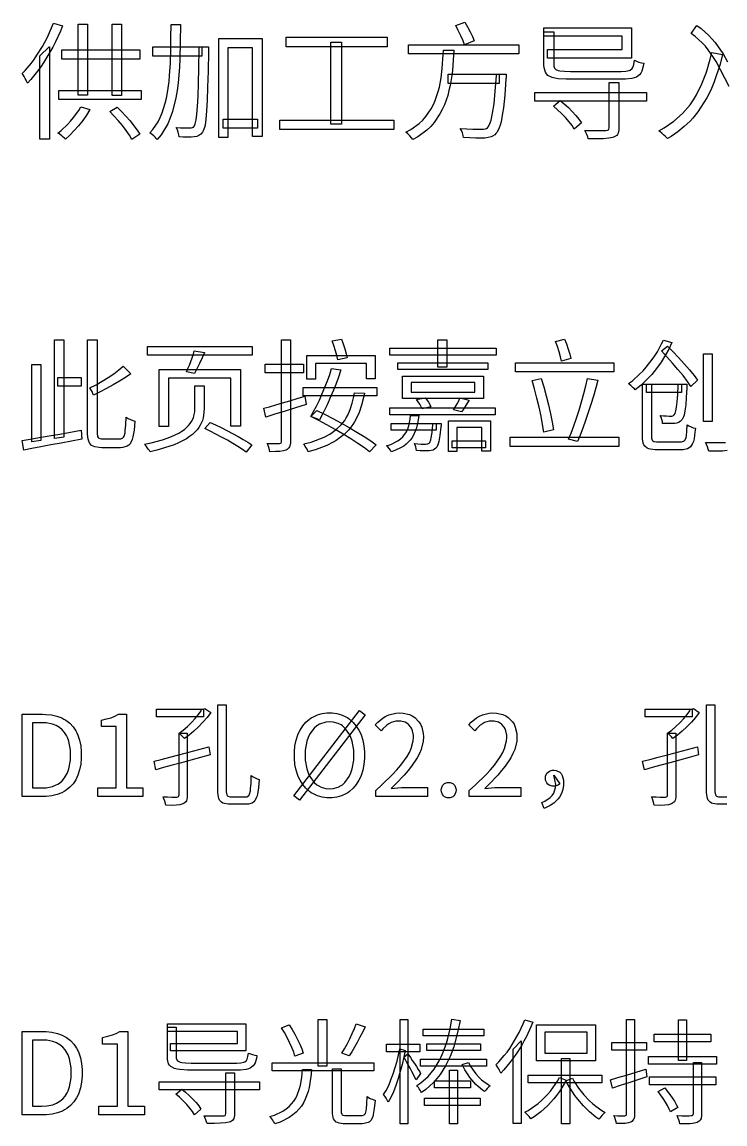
# Model space of a CAD drawing. Header units: millimetres. Extents: x 5 to 292, y 5 to 205.
# Drawn here: x 158 to 173.51, y 29.67 to 54 of the extents above; entities that cross this region are included whole.
import ezdxf

# ---------------------------------------------------------------- set-up
doc = ezdxf.new("R2010")
doc.units = ezdxf.units.MM
doc.layers.add('ANNOTATION', color=7, linetype='Continuous')

msp = doc.modelspace()

# ---------------------------------------------------------------- linework, layer by layer
at = {"layer": 'ANNOTATION'}
for points in [[(158.694, 53.975), (158.893, 53.913), (158.845, 53.794), (158.737, 53.56), (158.677, 53.444), (158.615, 53.33), (158.482, 53.113), (158.413, 53.009), (158.341, 52.91), (158.194, 52.73), (158.118, 52.648), (158.106, 52.677), (158.088, 52.712), (158.067, 52.752), (158.043, 52.792), (158.021, 52.829), (158, 52.858), (158.068, 52.928), (158.201, 53.085), (158.266, 53.171), (158.329, 53.263), (158.449, 53.455), (158.505, 53.556), (158.558, 53.66), (158.653, 53.869), (158.694, 53.975)], [(159.24, 53.95), (159.444, 53.95), (159.444, 52.379), (159.24, 52.379), (159.24, 53.95)], [(159.99, 53.952), (160.197, 53.952), (160.197, 52.377), (159.99, 52.377), (159.99, 53.952)], [(161.286, 53.944), (161.493, 53.944), (161.488, 53.56), (161.478, 53.185), (161.471, 53.003), (161.442, 52.653), (161.421, 52.486), (161.395, 52.324), (161.319, 52.021), (161.27, 51.88), (161.213, 51.747), (161.068, 51.508), (160.98, 51.403), (160.961, 51.428), (160.936, 51.455), (160.907, 51.481), (160.877, 51.507), (160.847, 51.53), (160.818, 51.548), (160.885, 51.624), (160.999, 51.795), (161.046, 51.89), (161.088, 51.99), (161.157, 52.205), (161.185, 52.319), (161.208, 52.438), (161.244, 52.687), (161.256, 52.818), (161.273, 53.087), (161.281, 53.366), (161.285, 53.653), (161.286, 53.944)], [(167.568, 53.919), (167.77, 53.997), (167.828, 53.894), (167.887, 53.783), (167.938, 53.675), (167.974, 53.583), (167.762, 53.491), (167.729, 53.584), (167.68, 53.696), (167.624, 53.813), (167.568, 53.919)], [(169.589, 53.39), (171.24, 53.39), (171.24, 53.684), (169.513, 53.684), (169.513, 53.868), (171.447, 53.868), (171.447, 53.202), (169.589, 53.202), (169.589, 53.39)], [(169.513, 53.784), (169.731, 53.784), (169.731, 53.054), (169.733, 53.026), (169.747, 52.981), (169.759, 52.963), (169.777, 52.948), (169.83, 52.926), (169.866, 52.918), (169.963, 52.909), (170.098, 52.906), (170.219, 52.906), (170.411, 52.906), (170.64, 52.906), (170.873, 52.906), (171.077, 52.906), (171.218, 52.906), (171.318, 52.91), (171.391, 52.924), (171.418, 52.935), (171.46, 52.972), (171.474, 52.996), (171.494, 53.063), (171.509, 53.152), (171.554, 53.131), (171.608, 53.113), (171.663, 53.098), (171.713, 53.087), (171.703, 53.02), (171.671, 52.91), (171.65, 52.868), (171.624, 52.832), (171.552, 52.779), (171.506, 52.762), (171.452, 52.749), (171.315, 52.734), (171.232, 52.732), (171.118, 52.732), (170.915, 52.732), (170.669, 52.732), (170.424, 52.732), (170.224, 52.732), (170.115, 52.732), (170.005, 52.734), (169.824, 52.746), (169.752, 52.757), (169.692, 52.773), (169.6, 52.819), (169.568, 52.851), (169.544, 52.889), (169.517, 52.989), (169.513, 53.051), (169.513, 53.784)], [(162.341, 53.633), (163.295, 53.633), (163.295, 51.47), (163.085, 51.47), (163.085, 53.429), (162.542, 53.429), (162.542, 51.448), (162.341, 51.448), (162.341, 53.633)], [(163.83, 53.664), (166.057, 53.664), (166.057, 53.449), (163.83, 53.449), (163.83, 53.664)], [(164.814, 53.555), (165.047, 53.555), (165.047, 51.744), (164.814, 51.744), (164.814, 53.555)], [(158.395, 53.25), (158.599, 53.451), (158.602, 53.449), (158.602, 51.411), (158.395, 51.411), (158.395, 53.25)], [(158.879, 53.381), (160.597, 53.381), (160.597, 53.18), (158.879, 53.18), (158.879, 53.381)], [(160.888, 53.451), (161.966, 53.451), (161.966, 53.244), (160.888, 53.244), (160.888, 53.451)], [(161.91, 53.451), (162.111, 53.451), (162.111, 53.451), (162.111, 53.43), (162.111, 53.383), (162.111, 53.342), (162.103, 52.912), (162.094, 52.556), (162.084, 52.266), (162.072, 52.034), (162.056, 51.855), (162.037, 51.722), (162.026, 51.671), (161.998, 51.594), (161.983, 51.568), (161.943, 51.522), (161.901, 51.491), (161.854, 51.471), (161.798, 51.459), (161.731, 51.453), (161.648, 51.452), (161.557, 51.454), (161.465, 51.459), (161.459, 51.509), (161.447, 51.565), (161.428, 51.62), (161.403, 51.669), (161.498, 51.662), (161.585, 51.659), (161.657, 51.658), (161.705, 51.658), (161.734, 51.658), (161.758, 51.665), (161.78, 51.679), (161.801, 51.702), (161.822, 51.751), (161.84, 51.835), (161.856, 51.961), (161.871, 52.133), (161.883, 52.358), (161.893, 52.641), (161.901, 52.987), (161.91, 53.401), (161.91, 53.451)], [(167.294, 53.376), (167.526, 53.376), (167.512, 53.153), (167.493, 52.928), (167.48, 52.815), (167.442, 52.593), (167.418, 52.483), (167.39, 52.375), (167.316, 52.166), (167.27, 52.065), (167.218, 51.967), (167.091, 51.781), (167.016, 51.694), (166.931, 51.612), (166.733, 51.465), (166.619, 51.4), (166.591, 51.441), (166.552, 51.487), (166.508, 51.53), (166.466, 51.565), (166.574, 51.624), (166.761, 51.758), (166.839, 51.834), (166.909, 51.914), (167.027, 52.084), (167.074, 52.174), (167.116, 52.267), (167.181, 52.46), (167.206, 52.56), (167.243, 52.764), (167.267, 52.97), (167.283, 53.175), (167.294, 53.376)], [(166.527, 53.496), (168.956, 53.496), (168.956, 53.292), (166.527, 53.292), (166.527, 53.496)], [(173.219, 53.328), (173.454, 53.283), (173.399, 53.069), (173.269, 52.674), (173.192, 52.493), (173.107, 52.323), (172.909, 52.014), (172.796, 51.876), (172.736, 51.811), (172.608, 51.688), (172.469, 51.575), (172.32, 51.473), (172.242, 51.425), (172.218, 51.45), (172.187, 51.479), (172.151, 51.51), (172.114, 51.542), (172.079, 51.571), (172.049, 51.593), (172.166, 51.658), (172.381, 51.806), (172.571, 51.977), (172.736, 52.171), (172.809, 52.277), (172.876, 52.389), (172.997, 52.629), (173.099, 52.892), (173.183, 53.177), (173.219, 53.328)], [(167.403, 52.844), (168.522, 52.844), (168.522, 52.64), (167.403, 52.64), (167.403, 52.844)], [(168.464, 52.844), (168.682, 52.844), (168.682, 52.844), (168.681, 52.825), (168.68, 52.804), (168.679, 52.783), (168.678, 52.762), (168.674, 52.743), (168.647, 52.384), (168.618, 52.1), (168.602, 51.984), (168.567, 51.795), (168.548, 51.722), (168.527, 51.661), (168.479, 51.567), (168.452, 51.534), (168.428, 51.51), (168.376, 51.474), (168.348, 51.462), (168.284, 51.445), (168.209, 51.436), (168.122, 51.433), (168.007, 51.434), (167.876, 51.438), (167.739, 51.445), (167.732, 51.495), (167.715, 51.55), (167.692, 51.603), (167.664, 51.649), (167.81, 51.64), (167.947, 51.634), (168.061, 51.631), (168.136, 51.63), (168.18, 51.631), (168.215, 51.637), (168.244, 51.647), (168.271, 51.663), (168.291, 51.688), (168.33, 51.771), (168.348, 51.828), (168.381, 51.982), (168.412, 52.193), (168.44, 52.467), (168.464, 52.808), (168.464, 52.844)], [(170.949, 52.662), (171.164, 52.662), (171.164, 51.655), (171.163, 51.613), (171.148, 51.543), (171.135, 51.516), (171.118, 51.494), (171.065, 51.459), (171.03, 51.448), (170.941, 51.43), (170.823, 51.421), (170.674, 51.418), (170.49, 51.417), (170.478, 51.46), (170.459, 51.511), (170.437, 51.561), (170.414, 51.604), (170.516, 51.602), (170.613, 51.602), (170.78, 51.602), (170.876, 51.602), (170.912, 51.607), (170.934, 51.617), (170.945, 51.634), (170.949, 51.66), (170.949, 52.662)], [(158.809, 52.489), (160.628, 52.489), (160.628, 52.285), (158.809, 52.285), (158.809, 52.489)], [(169.309, 52.444), (171.777, 52.444), (171.777, 52.248), (169.309, 52.248), (169.309, 52.444)], [(159.296, 52.128), (159.497, 52.063), (159.422, 51.943), (159.338, 51.824), (159.246, 51.708), (159.15, 51.599), (159.053, 51.499), (158.957, 51.414), (158.935, 51.433), (158.908, 51.456), (158.878, 51.481), (158.847, 51.507), (158.816, 51.529), (158.789, 51.546), (158.862, 51.603), (159.003, 51.735), (159.072, 51.81), (159.137, 51.888), (159.249, 52.047), (159.296, 52.128)], [(159.934, 52.024), (160.099, 52.119), (160.195, 52.025), (160.291, 51.92), (160.384, 51.812), (160.468, 51.707), (160.541, 51.607), (160.597, 51.518), (160.421, 51.406), (160.367, 51.498), (160.296, 51.6), (160.213, 51.709), (160.121, 51.82), (160.027, 51.927), (159.934, 52.024)], [(169.726, 52.139), (169.871, 52.265), (169.961, 52.19), (170.052, 52.107), (170.139, 52.019), (170.219, 51.932), (170.286, 51.849), (170.339, 51.772), (170.182, 51.632), (170.134, 51.711), (170.067, 51.797), (169.988, 51.887), (169.903, 51.976), (169.815, 52.062), (169.726, 52.139)], [(162.433, 51.856), (163.194, 51.856), (163.194, 51.655), (162.433, 51.655), (162.433, 51.856)], [(163.684, 51.831), (166.2, 51.831), (166.2, 51.621), (163.684, 51.621), (163.684, 51.831)], [(158.719, 46.981), (158.923, 46.981), (158.923, 44.831), (158.719, 44.804), (158.719, 46.981)], [(159.442, 46.981), (159.654, 46.981), (159.654, 44.962), (159.655, 44.913), (159.667, 44.844), (159.676, 44.823), (159.692, 44.81), (159.746, 44.795), (159.786, 44.793), (159.853, 44.793), (159.964, 44.793), (160.077, 44.793), (160.153, 44.793), (160.18, 44.795), (160.222, 44.815), (160.238, 44.833), (160.251, 44.857), (160.271, 44.93), (160.278, 44.978), (160.289, 45.104), (160.296, 45.274), (160.339, 45.245), (160.39, 45.218), (160.441, 45.197), (160.489, 45.182), (160.472, 44.989), (160.447, 44.839), (160.431, 44.779), (160.384, 44.687), (160.354, 44.655), (160.319, 44.631), (160.226, 44.603), (160.169, 44.599), (160.09, 44.599), (159.963, 44.599), (159.836, 44.599), (159.759, 44.599), (159.7, 44.601), (159.604, 44.617), (159.567, 44.63), (159.535, 44.649), (159.486, 44.704), (159.47, 44.74), (159.457, 44.784), (159.443, 44.898), (159.442, 44.967), (159.442, 46.981)], [(163.727, 46.981), (163.92, 46.981), (163.92, 44.745), (163.919, 44.705), (163.908, 44.641), (163.899, 44.616), (163.886, 44.594), (163.85, 44.559), (163.826, 44.546), (163.766, 44.528), (163.688, 44.518), (163.59, 44.513), (163.469, 44.511), (163.461, 44.552), (163.446, 44.601), (163.428, 44.65), (163.407, 44.693), (163.495, 44.692), (163.574, 44.691), (163.637, 44.692), (163.676, 44.693), (163.699, 44.696), (163.715, 44.704), (163.724, 44.72), (163.727, 44.745), (163.727, 46.981)], [(164.844, 46.957), (165.045, 46.995), (165.084, 46.891), (165.12, 46.781), (165.151, 46.675), (165.174, 46.584), (164.965, 46.538), (164.945, 46.632), (164.915, 46.741), (164.879, 46.853), (164.844, 46.957)], [(167.169, 46.981), (167.373, 46.981), (167.373, 46.377), (167.169, 46.377), (167.169, 46.981)], [(169.771, 46.943), (169.967, 46.997), (170.007, 46.89), (170.047, 46.774), (170.083, 46.662), (170.109, 46.567), (169.903, 46.506), (169.879, 46.603), (169.847, 46.718), (169.81, 46.836), (169.771, 46.943)], [(172.147, 46.976), (172.335, 46.922), (172.265, 46.775), (172.096, 46.489), (171.997, 46.35), (171.89, 46.218), (171.655, 45.98), (171.527, 45.875), (171.508, 45.897), (171.484, 45.922), (171.43, 45.973), (171.404, 45.996), (171.379, 46.015), (171.464, 46.078), (171.623, 46.219), (171.699, 46.296), (171.77, 46.377), (171.902, 46.543), (171.962, 46.63), (172.017, 46.717), (172.109, 46.89), (172.147, 46.976)], [(160.766, 46.833), (163.077, 46.833), (163.077, 46.645), (160.766, 46.645), (160.766, 46.833)], [(161.799, 46.737), (162.028, 46.702), (161.974, 46.58), (161.917, 46.455), (161.859, 46.338), (161.804, 46.24), (161.627, 46.275), (161.659, 46.344), (161.691, 46.421), (161.723, 46.503), (161.753, 46.586), (161.78, 46.666), (161.799, 46.737)], [(166.111, 46.799), (168.458, 46.799), (168.458, 46.64), (166.111, 46.64), (166.111, 46.799)], [(172.104, 46.734), (172.241, 46.844), (172.359, 46.723), (172.484, 46.59), (172.608, 46.454), (172.723, 46.32), (172.824, 46.196), (172.904, 46.087), (172.757, 45.953), (172.679, 46.063), (172.581, 46.19), (172.468, 46.327), (172.347, 46.468), (172.224, 46.606), (172.104, 46.734)], [(164.28, 46.638), (165.789, 46.638), (165.789, 46.116), (165.596, 46.116), (165.596, 46.458), (164.471, 46.458), (164.471, 46.114), (164.28, 46.114), (164.28, 46.638)], [(166.291, 46.476), (168.275, 46.476), (168.275, 46.326), (166.291, 46.326), (166.291, 46.476)], [(168.882, 46.473), (171.054, 46.473), (171.054, 46.272), (168.882, 46.272), (168.882, 46.473)], [(173.033, 46.67), (173.227, 46.67), (173.227, 45.177), (173.033, 45.177), (173.033, 46.67)], [(158.217, 46.436), (158.416, 46.436), (158.416, 44.755), (158.217, 44.726), (158.217, 46.436)], [(160.231, 46.396), (160.398, 46.232), (160.279, 46.149), (160.148, 46.065), (160.008, 45.984), (159.864, 45.905), (159.72, 45.831), (159.579, 45.759), (159.564, 45.797), (159.543, 45.84), (159.52, 45.882), (159.498, 45.918), (159.633, 45.989), (159.768, 46.067), (159.9, 46.149), (160.024, 46.233), (160.136, 46.316), (160.231, 46.396)], [(161.026, 46.323), (162.82, 46.323), (162.82, 45.075), (162.607, 45.075), (162.607, 46.135), (161.233, 46.135), (161.233, 45.069), (161.026, 45.069), (161.026, 46.323)], [(163.365, 46.442), (164.21, 46.442), (164.21, 46.251), (163.365, 46.251), (163.365, 46.442)], [(164.371, 45.29), (164.433, 45.397), (164.496, 45.519), (164.559, 45.652), (164.621, 45.792), (164.681, 45.934), (164.736, 46.077), (164.786, 46.218), (164.828, 46.35), (165.032, 46.321), (164.971, 46.131), (164.898, 45.933), (164.815, 45.734), (164.73, 45.543), (164.645, 45.368), (164.565, 45.217), (164.371, 45.29)], [(158.792, 46.151), (159.307, 46.151), (159.307, 45.958), (158.792, 45.958), (158.792, 46.151)], [(166.393, 46.181), (168.181, 46.181), (168.181, 45.684), (166.393, 45.684), (166.393, 46.181)], [(166.584, 46.039), (166.584, 45.827), (167.985, 45.827), (167.985, 46.039), (166.584, 46.039)], [(169.255, 46.082), (169.454, 46.127), (169.508, 45.941), (169.562, 45.743), (169.612, 45.542), (169.658, 45.346), (169.696, 45.162), (169.723, 44.997), (169.51, 44.943), (169.484, 45.109), (169.449, 45.295), (169.406, 45.493), (169.357, 45.696), (169.306, 45.895), (169.255, 46.082)], [(170.477, 46.127), (170.705, 46.087), (170.657, 45.917), (170.604, 45.738), (170.548, 45.556), (170.49, 45.374), (170.431, 45.198), (170.371, 45.03), (170.312, 44.876), (170.254, 44.739), (170.056, 44.785), (170.115, 44.923), (170.174, 45.08), (170.232, 45.251), (170.289, 45.431), (170.344, 45.613), (170.394, 45.793), (170.439, 45.966), (170.477, 46.127)], [(171.688, 45.999), (171.887, 45.999), (171.887, 44.847), (171.888, 44.812), (171.902, 44.763), (171.915, 44.748), (171.934, 44.738), (171.999, 44.727), (172.045, 44.726), (172.135, 44.726), (172.275, 44.726), (172.419, 44.726), (172.515, 44.726), (172.545, 44.727), (172.593, 44.742), (172.61, 44.754), (172.625, 44.771), (172.647, 44.826), (172.655, 44.864), (172.666, 44.965), (172.674, 45.104), (172.712, 45.081), (172.759, 45.058), (172.808, 45.04), (172.853, 45.027), (172.845, 44.939), (172.824, 44.794), (172.81, 44.737), (172.793, 44.69), (172.746, 44.617), (172.715, 44.593), (172.679, 44.575), (172.585, 44.554), (172.528, 44.551), (172.46, 44.551), (172.343, 44.551), (172.21, 44.551), (172.095, 44.551), (172.029, 44.551), (171.968, 44.553), (171.866, 44.565), (171.825, 44.576), (171.79, 44.59), (171.737, 44.634), (171.719, 44.664), (171.705, 44.7), (171.69, 44.791), (171.688, 44.847), (171.688, 45.999)], [(171.774, 45.999), (172.55, 45.999), (172.55, 45.819), (171.774, 45.819), (171.774, 45.999)], [(172.475, 45.999), (172.668, 45.999), (172.668, 45.999), (172.668, 45.969), (172.667, 45.941), (172.665, 45.918), (172.654, 45.708), (172.64, 45.542), (172.623, 45.413), (172.604, 45.318), (172.592, 45.281), (172.565, 45.224), (172.55, 45.204), (172.519, 45.174), (172.484, 45.155), (172.444, 45.143), (172.397, 45.134), (172.348, 45.132), (172.284, 45.131), (172.21, 45.132), (172.131, 45.136), (172.126, 45.179), (172.115, 45.225), (172.099, 45.271), (172.08, 45.311), (172.152, 45.304), (172.22, 45.3), (172.275, 45.298), (172.311, 45.298), (172.337, 45.298), (172.358, 45.301), (172.374, 45.309), (172.389, 45.324), (172.407, 45.357), (172.424, 45.413), (172.439, 45.497), (172.453, 45.614), (172.465, 45.77), (172.475, 45.969), (172.475, 45.999)], [(161.813, 45.966), (162.019, 45.966), (162.019, 45.478), (162.013, 45.367), (161.994, 45.257), (161.978, 45.203), (161.931, 45.096), (161.898, 45.044), (161.86, 44.993), (161.759, 44.892), (161.697, 44.844), (161.626, 44.796), (161.454, 44.706), (161.352, 44.664), (161.239, 44.623), (160.975, 44.547), (160.824, 44.511), (160.811, 44.534), (160.792, 44.562), (160.77, 44.592), (160.748, 44.624), (160.725, 44.653), (160.701, 44.675), (160.845, 44.705), (161.095, 44.771), (161.201, 44.806), (161.297, 44.843), (161.458, 44.921), (161.524, 44.962), (161.581, 45.004), (161.674, 45.088), (161.709, 45.131), (161.738, 45.174), (161.78, 45.261), (161.793, 45.306), (161.808, 45.394), (161.813, 45.48), (161.813, 45.966)], [(164.205, 45.926), (165.827, 45.926), (165.827, 45.743), (164.205, 45.743), (164.205, 45.926)], [(165.333, 45.813), (165.553, 45.8), (165.535, 45.708), (165.491, 45.535), (165.436, 45.378), (165.371, 45.236), (165.334, 45.171), (165.294, 45.11), (165.206, 44.995), (165.105, 44.893), (164.991, 44.802), (164.93, 44.761), (164.865, 44.722), (164.725, 44.651), (164.488, 44.559), (164.312, 44.508), (164.302, 44.533), (164.287, 44.563), (164.269, 44.597), (164.249, 44.629), (164.23, 44.659), (164.213, 44.683), (164.377, 44.724), (164.663, 44.831), (164.786, 44.896), (164.843, 44.932), (164.946, 45.012), (165.038, 45.102), (165.118, 45.203), (165.153, 45.257), (165.185, 45.315), (165.241, 45.44), (165.286, 45.579), (165.32, 45.732), (165.333, 45.813)], [(163.332, 45.47), (163.456, 45.504), (163.595, 45.543), (163.747, 45.587), (163.907, 45.636), (164.071, 45.686), (164.237, 45.735), (164.264, 45.556), (164.034, 45.48), (163.802, 45.406), (163.58, 45.336), (163.381, 45.274), (163.332, 45.47)], [(166.704, 45.66), (166.89, 45.698), (166.931, 45.654), (166.968, 45.602), (166.998, 45.55), (167.019, 45.502), (166.823, 45.456), (166.804, 45.504), (166.776, 45.558), (166.741, 45.612), (166.704, 45.66)], [(167.661, 45.698), (167.864, 45.652), (167.821, 45.581), (167.777, 45.512), (167.735, 45.449), (167.695, 45.394), (167.521, 45.435), (167.557, 45.496), (167.596, 45.566), (167.632, 45.637), (167.661, 45.698)], [(164.371, 45.29), (164.506, 45.418), (164.674, 45.336), (164.853, 45.245), (165.035, 45.148), (165.214, 45.046), (165.386, 44.944), (165.547, 44.844), (165.692, 44.748), (165.813, 44.661), (165.668, 44.505), (165.552, 44.593), (165.411, 44.69), (165.254, 44.792), (165.083, 44.898), (164.904, 45.003), (164.723, 45.106), (164.544, 45.202), (164.371, 45.29)], [(166.57, 45.311), (166.75, 45.311), (166.73, 45.167), (166.701, 45.036), (166.682, 44.975), (166.631, 44.862), (166.6, 44.81), (166.564, 44.762), (166.474, 44.675), (166.421, 44.636), (166.362, 44.6), (166.223, 44.536), (166.144, 44.508), (166.126, 44.541), (166.099, 44.579), (166.069, 44.616), (166.042, 44.643), (166.137, 44.673), (166.292, 44.747), (166.352, 44.792), (166.402, 44.84), (166.48, 44.951), (166.507, 45.013), (166.529, 45.08), (166.56, 45.229), (166.57, 45.311)], [(166.111, 45.48), (168.439, 45.48), (168.439, 45.322), (166.111, 45.322), (166.111, 45.48)], [(162.03, 45.021), (162.148, 45.158), (162.267, 45.104), (162.391, 45.045), (162.518, 44.982), (162.645, 44.916), (162.767, 44.849), (162.881, 44.783), (162.983, 44.721), (163.069, 44.664), (162.943, 44.503), (162.862, 44.562), (162.763, 44.626), (162.651, 44.694), (162.529, 44.763), (162.403, 44.832), (162.276, 44.9), (162.151, 44.964), (162.03, 45.021)], [(166.144, 45.136), (167.134, 45.136), (167.134, 44.983), (166.144, 44.983), (166.144, 45.136)], [(167.062, 45.136), (167.247, 45.136), (167.247, 45.136), (167.247, 45.11), (167.246, 45.084), (167.241, 45.061), (167.219, 44.871), (167.196, 44.737), (167.183, 44.687), (167.149, 44.613), (167.129, 44.589), (167.1, 44.564), (167.067, 44.547), (167.028, 44.538), (166.981, 44.532), (166.932, 44.53), (166.864, 44.53), (166.785, 44.531), (166.699, 44.535), (166.695, 44.572), (166.686, 44.615), (166.673, 44.656), (166.656, 44.691), (166.732, 44.684), (166.804, 44.68), (166.863, 44.679), (166.901, 44.68), (166.928, 44.681), (166.949, 44.683), (166.967, 44.688), (166.981, 44.699), (166.994, 44.715), (167.017, 44.774), (167.027, 44.815), (167.045, 44.936), (167.062, 45.113), (167.062, 45.136)], [(167.406, 45.193), (168.332, 45.193), (168.332, 44.522), (168.144, 44.522), (168.144, 45.042), (167.588, 45.042), (167.588, 44.513), (167.406, 44.513), (167.406, 45.193)], [(158, 44.761), (158.178, 44.79), (158.38, 44.823), (158.599, 44.861), (158.831, 44.901), (159.069, 44.944), (159.307, 44.989), (159.321, 44.787), (159.093, 44.745), (158.862, 44.702), (158.634, 44.66), (158.417, 44.62), (158.217, 44.582), (158.037, 44.546), (158, 44.761)], [(168.767, 44.828), (171.165, 44.828), (171.165, 44.626), (168.767, 44.626), (168.767, 44.828)], [(167.489, 44.75), (168.224, 44.75), (168.224, 44.599), (167.489, 44.599), (167.489, 44.75)], [(158, 36.898), (158, 38.713), (158.453, 38.713), (158.522, 38.711), (158.65, 38.698), (158.768, 38.672), (158.874, 38.632), (158.923, 38.607), (158.969, 38.58), (159.053, 38.515), (159.125, 38.439), (159.185, 38.35), (159.211, 38.302), (159.233, 38.25), (159.269, 38.139), (159.294, 38.016), (159.306, 37.883), (159.307, 37.812), (159.306, 37.741), (159.294, 37.608), (159.269, 37.485), (159.233, 37.372), (159.211, 37.319), (159.185, 37.269), (159.125, 37.179), (159.054, 37.101), (158.971, 37.034), (158.926, 37.006), (158.878, 36.981), (158.773, 36.94), (158.657, 36.913), (158.53, 36.9), (158.463, 36.898), (158, 36.898)], [(159.671, 36.898), (159.671, 37.086), (160.077, 37.086), (160.077, 38.44), (159.752, 38.44), (159.752, 38.584), (159.866, 38.609), (159.964, 38.638), (160.05, 38.673), (160.129, 38.713), (160.302, 38.713), (160.302, 37.086), (160.666, 37.086), (160.666, 36.898), (159.671, 36.898)], [(160.968, 38.829), (162.003, 38.829), (162.003, 38.656), (160.968, 38.656), (160.968, 38.829)], [(161.951, 38.829), (161.995, 38.829), (162.032, 38.841), (162.161, 38.75), (162.081, 38.645), (161.989, 38.539), (161.89, 38.436), (161.787, 38.339), (161.684, 38.251), (161.582, 38.175), (161.567, 38.194), (161.547, 38.216), (161.525, 38.239), (161.504, 38.261), (161.483, 38.281), (161.463, 38.297), (161.555, 38.365), (161.648, 38.444), (161.737, 38.531), (161.821, 38.621), (161.894, 38.709), (161.951, 38.79), (161.951, 38.829)], [(162.319, 38.921), (162.505, 38.921), (162.505, 37.042), (162.506, 36.999), (162.517, 36.938), (162.527, 36.919), (162.541, 36.907), (162.589, 36.893), (162.621, 36.891), (162.678, 36.891), (162.772, 36.891), (162.868, 36.891), (162.933, 36.891), (162.956, 36.893), (162.994, 36.913), (163.007, 36.929), (163.019, 36.952), (163.036, 37.022), (163.042, 37.069), (163.051, 37.192), (163.057, 37.359), (163.097, 37.332), (163.142, 37.308), (163.188, 37.288), (163.228, 37.275), (163.214, 37.091), (163.193, 36.949), (163.179, 36.893), (163.137, 36.807), (163.11, 36.777), (163.078, 36.754), (162.995, 36.728), (162.943, 36.725), (162.879, 36.725), (162.772, 36.725), (162.665, 36.725), (162.599, 36.725), (162.548, 36.727), (162.463, 36.741), (162.43, 36.754), (162.401, 36.77), (162.359, 36.819), (162.344, 36.852), (162.333, 36.89), (162.321, 36.987), (162.319, 37.047), (162.319, 38.921)], [(164.122, 36.817), (163.995, 36.913), (165.441, 38.797), (165.567, 38.698), (164.122, 36.817)], [(164.782, 36.866), (164.727, 36.868), (164.62, 36.882), (164.52, 36.911), (164.426, 36.954), (164.381, 36.981), (164.338, 37.011), (164.26, 37.081), (164.191, 37.163), (164.132, 37.257), (164.106, 37.309), (164.083, 37.364), (164.046, 37.48), (164.021, 37.605), (164.009, 37.741), (164.007, 37.812), (164.009, 37.884), (164.021, 38.019), (164.046, 38.144), (164.083, 38.259), (164.106, 38.313), (164.132, 38.364), (164.191, 38.456), (164.26, 38.536), (164.338, 38.604), (164.381, 38.633), (164.426, 38.659), (164.52, 38.701), (164.62, 38.729), (164.727, 38.743), (164.782, 38.745), (164.839, 38.743), (164.946, 38.729), (165.046, 38.701), (165.14, 38.659), (165.184, 38.632), (165.227, 38.603), (165.305, 38.534), (165.373, 38.454), (165.432, 38.362), (165.458, 38.312), (165.481, 38.258), (165.518, 38.144), (165.543, 38.019), (165.556, 37.884), (165.557, 37.812), (165.556, 37.741), (165.543, 37.605), (165.518, 37.48), (165.481, 37.364), (165.458, 37.309), (165.432, 37.257), (165.373, 37.163), (165.305, 37.081), (165.227, 37.011), (165.184, 36.981), (165.14, 36.954), (165.046, 36.911), (164.946, 36.882), (164.839, 36.868), (164.782, 36.866)], [(165.802, 36.898), (165.802, 37.032), (165.938, 37.154), (166.173, 37.382), (166.271, 37.487), (166.357, 37.588), (166.494, 37.78), (166.544, 37.87), (166.584, 37.957), (166.628, 38.124), (166.634, 38.203), (166.632, 38.254), (166.614, 38.346), (166.598, 38.389), (166.577, 38.427), (166.522, 38.491), (166.488, 38.516), (166.448, 38.536), (166.354, 38.559), (166.3, 38.562), (166.245, 38.558), (166.141, 38.528), (166.093, 38.502), (166.046, 38.471), (165.962, 38.395), (165.923, 38.351), (165.792, 38.48), (165.848, 38.538), (165.965, 38.634), (166.027, 38.673), (166.093, 38.704), (166.243, 38.74), (166.327, 38.745), (166.406, 38.741), (166.546, 38.708), (166.608, 38.679), (166.663, 38.643), (166.755, 38.55), (166.791, 38.493), (166.82, 38.431), (166.852, 38.29), (166.857, 38.213), (166.851, 38.122), (166.806, 37.939), (166.766, 37.846), (166.717, 37.753), (166.592, 37.564), (166.516, 37.469), (166.433, 37.372), (166.247, 37.176), (166.144, 37.077), (166.217, 37.082), (166.293, 37.088), (166.369, 37.093), (166.441, 37.094), (166.943, 37.094), (166.943, 36.898), (165.802, 36.898)], [(167.864, 36.898), (167.864, 37.032), (168, 37.154), (168.235, 37.382), (168.333, 37.487), (168.419, 37.588), (168.556, 37.78), (168.606, 37.87), (168.645, 37.957), (168.69, 38.124), (168.696, 38.203), (168.693, 38.254), (168.675, 38.346), (168.66, 38.389), (168.639, 38.427), (168.584, 38.491), (168.55, 38.516), (168.51, 38.536), (168.416, 38.559), (168.362, 38.562), (168.307, 38.558), (168.203, 38.528), (168.155, 38.502), (168.108, 38.471), (168.024, 38.395), (167.985, 38.351), (167.854, 38.48), (167.91, 38.538), (168.027, 38.634), (168.089, 38.673), (168.155, 38.704), (168.305, 38.74), (168.389, 38.745), (168.468, 38.741), (168.608, 38.708), (168.67, 38.679), (168.725, 38.643), (168.817, 38.55), (168.853, 38.493), (168.881, 38.431), (168.914, 38.29), (168.918, 38.213), (168.913, 38.122), (168.868, 37.939), (168.828, 37.846), (168.779, 37.753), (168.654, 37.564), (168.578, 37.469), (168.495, 37.372), (168.309, 37.176), (168.206, 37.077), (168.279, 37.082), (168.355, 37.088), (168.431, 37.093), (168.503, 37.094), (169.005, 37.094), (169.005, 36.898), (167.864, 36.898)], [(171.745, 38.829), (172.78, 38.829), (172.78, 38.656), (171.745, 38.656), (171.745, 38.829)], [(172.728, 38.829), (172.773, 38.829), (172.81, 38.841), (172.938, 38.75), (172.858, 38.645), (172.766, 38.539), (172.667, 38.436), (172.564, 38.339), (172.461, 38.251), (172.359, 38.175), (172.344, 38.194), (172.324, 38.216), (172.302, 38.239), (172.281, 38.261), (172.26, 38.281), (172.24, 38.297), (172.332, 38.365), (172.425, 38.444), (172.515, 38.531), (172.598, 38.621), (172.671, 38.709), (172.728, 38.79), (172.728, 38.829)], [(158.228, 37.086), (158.433, 37.086), (158.535, 37.092), (158.672, 37.12), (158.752, 37.152), (158.789, 37.172), (158.823, 37.194), (158.885, 37.247), (158.938, 37.309), (158.983, 37.381), (159.001, 37.42), (159.032, 37.506), (159.068, 37.702), (159.072, 37.812), (159.068, 37.923), (159.032, 38.119), (159.001, 38.203), (158.983, 38.241), (158.938, 38.311), (158.885, 38.371), (158.823, 38.422), (158.789, 38.444), (158.752, 38.463), (158.672, 38.495), (158.535, 38.522), (158.433, 38.527), (158.228, 38.527), (158.228, 37.086)], [(164.782, 37.067), (164.862, 37.072), (164.971, 37.102), (165.036, 37.137), (165.067, 37.158), (165.123, 37.209), (165.217, 37.339), (165.254, 37.418), (165.284, 37.506), (165.318, 37.703), (165.322, 37.812), (165.318, 37.922), (165.284, 38.118), (165.254, 38.204), (165.217, 38.282), (165.123, 38.408), (165.067, 38.457), (165.036, 38.477), (164.971, 38.51), (164.862, 38.539), (164.782, 38.544), (164.705, 38.539), (164.563, 38.495), (164.5, 38.457), (164.443, 38.408), (164.348, 38.282), (164.311, 38.204), (164.281, 38.118), (164.247, 37.922), (164.243, 37.812), (164.247, 37.703), (164.281, 37.506), (164.311, 37.418), (164.348, 37.339), (164.443, 37.209), (164.5, 37.158), (164.531, 37.137), (164.597, 37.102), (164.705, 37.072), (164.782, 37.067)], [(161.463, 38.297), (161.646, 38.297), (161.646, 36.93), (161.645, 36.892), (161.634, 36.828), (161.625, 36.803), (161.612, 36.782), (161.573, 36.748), (161.547, 36.735), (161.484, 36.717), (161.401, 36.707), (161.298, 36.702), (161.171, 36.703), (161.163, 36.744), (161.149, 36.794), (161.131, 36.845), (161.112, 36.888), (161.211, 36.887), (161.301, 36.886), (161.414, 36.886), (161.438, 36.888), (161.453, 36.896), (161.461, 36.91), (161.463, 36.933), (161.463, 38.297)], [(172.24, 38.297), (172.423, 38.297), (172.423, 36.93), (172.422, 36.892), (172.412, 36.828), (172.402, 36.803), (172.39, 36.782), (172.351, 36.748), (172.324, 36.735), (172.261, 36.717), (172.178, 36.707), (172.075, 36.702), (171.948, 36.703), (171.94, 36.744), (171.926, 36.794), (171.908, 36.845), (171.889, 36.888), (171.988, 36.887), (172.078, 36.886), (172.191, 36.886), (172.216, 36.888), (172.23, 36.896), (172.238, 36.91), (172.24, 36.933), (172.24, 38.297)], [(160.911, 37.676), (161.072, 37.716), (161.258, 37.764), (161.462, 37.816), (161.68, 37.873), (161.903, 37.933), (162.124, 37.992), (162.149, 37.819), (161.937, 37.761), (161.724, 37.702), (161.514, 37.643), (161.312, 37.588), (161.123, 37.536), (160.953, 37.487), (160.911, 37.676)], [(171.688, 37.676), (171.849, 37.716), (172.035, 37.764), (172.239, 37.816), (172.457, 37.873), (172.68, 37.933), (172.901, 37.992), (172.926, 37.819), (172.715, 37.761), (172.501, 37.702), (172.291, 37.643), (172.089, 37.588), (171.9, 37.536), (171.73, 37.487), (171.688, 37.676)], [(169.518, 36.633), (169.463, 36.765), (169.534, 36.798), (169.65, 36.877), (169.694, 36.923), (169.729, 36.974), (169.77, 37.093), (169.775, 37.161), (169.73, 37.369), (169.864, 37.181), (169.835, 37.154), (169.802, 37.137), (169.767, 37.129), (169.733, 37.126), (169.696, 37.129), (169.63, 37.151), (169.601, 37.171), (169.578, 37.196), (169.551, 37.261), (169.547, 37.302), (169.551, 37.344), (169.579, 37.411), (169.603, 37.436), (169.632, 37.455), (169.698, 37.477), (169.735, 37.48), (169.784, 37.475), (169.863, 37.436), (169.892, 37.402), (169.916, 37.36), (169.942, 37.257), (169.946, 37.195), (169.944, 37.146), (169.929, 37.053), (169.9, 36.966), (169.857, 36.886), (169.829, 36.849), (169.799, 36.814), (169.731, 36.75), (169.653, 36.696), (169.565, 36.652), (169.518, 36.633)], [(167.411, 36.866), (167.379, 36.869), (167.321, 36.893), (167.296, 36.914), (167.275, 36.94), (167.251, 37.001), (167.248, 37.037), (167.251, 37.074), (167.275, 37.137), (167.296, 37.163), (167.321, 37.184), (167.379, 37.207), (167.411, 37.21), (167.443, 37.207), (167.501, 37.184), (167.526, 37.163), (167.547, 37.137), (167.571, 37.074), (167.574, 37.037), (167.571, 37.001), (167.547, 36.94), (167.526, 36.914), (167.501, 36.893), (167.443, 36.869), (167.411, 36.866)], [(161.274, 31.448), (162.755, 31.448), (162.755, 31.711), (161.206, 31.711), (161.206, 31.877), (162.94, 31.877), (162.94, 31.279), (161.274, 31.279), (161.274, 31.448)], [(164.529, 31.977), (164.72, 31.977), (164.72, 30.946), (164.529, 30.946), (164.529, 31.977)], [(165.373, 31.882), (165.568, 31.812), (165.514, 31.701), (165.455, 31.585), (165.395, 31.47), (165.334, 31.36), (165.274, 31.259), (165.217, 31.172), (165.057, 31.234), (165.112, 31.326), (165.17, 31.432), (165.228, 31.547), (165.283, 31.665), (165.333, 31.779), (165.373, 31.882)], [(166.341, 31.977), (166.51, 31.977), (166.51, 29.67), (166.341, 29.67), (166.341, 31.977)], [(167.479, 31.98), (167.662, 31.95), (167.616, 31.716), (167.558, 31.487), (167.524, 31.374), (167.442, 31.157), (167.395, 31.052), (167.342, 30.951), (167.22, 30.759), (167.151, 30.67), (167.075, 30.585), (166.904, 30.431), (166.809, 30.363), (166.797, 30.387), (166.781, 30.415), (166.763, 30.443), (166.745, 30.47), (166.727, 30.495), (166.711, 30.516), (166.799, 30.578), (166.956, 30.719), (167.025, 30.797), (167.089, 30.881), (167.2, 31.058), (167.247, 31.152), (167.291, 31.25), (167.364, 31.451), (167.393, 31.555), (167.442, 31.767), (167.479, 31.98)], [(169.093, 31.97), (169.269, 31.914), (169.225, 31.809), (169.127, 31.601), (169.073, 31.498), (169.015, 31.396), (168.893, 31.203), (168.829, 31.111), (168.764, 31.023), (168.629, 30.863), (168.561, 30.79), (168.55, 30.816), (168.534, 30.848), (168.515, 30.883), (168.494, 30.918), (168.474, 30.95), (168.455, 30.976), (168.517, 31.038), (168.639, 31.178), (168.699, 31.256), (168.757, 31.337), (168.867, 31.507), (168.918, 31.597), (168.967, 31.688), (169.055, 31.875), (169.093, 31.97)], [(171.337, 31.975), (171.512, 31.975), (171.512, 29.894), (171.508, 29.827), (171.494, 29.776), (171.482, 29.756), (171.449, 29.723), (171.427, 29.711), (171.375, 29.692), (171.307, 29.68), (171.22, 29.675), (171.111, 29.675), (171.105, 29.715), (171.092, 29.762), (171.076, 29.81), (171.058, 29.851), (171.135, 29.849), (171.205, 29.849), (171.294, 29.849), (171.314, 29.851), (171.327, 29.859), (171.334, 29.873), (171.337, 29.896), (171.337, 31.975)], [(172.479, 31.965), (172.66, 31.965), (172.66, 31.068), (172.479, 31.068), (172.479, 31.965)], [(158, 29.869), (158, 31.709), (158.46, 31.709), (158.529, 31.707), (158.66, 31.694), (158.779, 31.667), (158.887, 31.627), (158.936, 31.602), (158.983, 31.574), (159.068, 31.508), (159.141, 31.431), (159.202, 31.341), (159.228, 31.292), (159.251, 31.239), (159.287, 31.127), (159.312, 31.002), (159.324, 30.867), (159.326, 30.795), (159.324, 30.724), (159.312, 30.588), (159.287, 30.463), (159.251, 30.349), (159.228, 30.295), (159.202, 30.245), (159.141, 30.153), (159.069, 30.074), (158.985, 30.007), (158.939, 29.978), (158.89, 29.952), (158.784, 29.911), (158.666, 29.884), (158.538, 29.87), (158.469, 29.869), (158, 29.869)], [(159.694, 29.869), (159.694, 30.059), (160.106, 30.059), (160.106, 31.432), (159.777, 31.432), (159.777, 31.578), (159.892, 31.603), (159.992, 31.633), (160.079, 31.668), (160.159, 31.709), (160.335, 31.709), (160.335, 30.059), (160.704, 30.059), (160.704, 29.869), (159.694, 29.869)], [(161.206, 31.802), (161.401, 31.802), (161.401, 31.147), (161.403, 31.122), (161.416, 31.081), (161.427, 31.065), (161.442, 31.051), (161.49, 31.031), (161.522, 31.025), (161.609, 31.016), (161.73, 31.013), (161.838, 31.013), (162.011, 31.013), (162.216, 31.013), (162.426, 31.013), (162.609, 31.013), (162.735, 31.013), (162.825, 31.017), (162.89, 31.03), (162.914, 31.04), (162.951, 31.072), (162.964, 31.095), (162.983, 31.154), (162.995, 31.234), (163.036, 31.215), (163.084, 31.199), (163.134, 31.186), (163.179, 31.176), (163.169, 31.116), (163.141, 31.018), (163.122, 30.979), (163.099, 30.948), (163.034, 30.9), (162.993, 30.884), (162.945, 30.873), (162.822, 30.859), (162.747, 30.858), (162.645, 30.858), (162.463, 30.858), (162.242, 30.858), (162.023, 30.858), (161.843, 30.858), (161.745, 30.858), (161.647, 30.859), (161.484, 30.87), (161.42, 30.88), (161.366, 30.894), (161.283, 30.936), (161.255, 30.964), (161.233, 30.998), (161.209, 31.088), (161.206, 31.144), (161.206, 31.802)], [(163.723, 31.791), (163.894, 31.854), (163.957, 31.755), (164.019, 31.647), (164.079, 31.536), (164.131, 31.427), (164.174, 31.325), (164.203, 31.234), (164.019, 31.164), (163.993, 31.253), (163.953, 31.356), (163.903, 31.466), (163.848, 31.579), (163.787, 31.689), (163.723, 31.791)], [(166.851, 31.764), (168.189, 31.764), (168.189, 31.611), (166.851, 31.611), (166.851, 31.764)], [(169.351, 31.859), (170.654, 31.859), (170.654, 31.059), (169.351, 31.059), (169.351, 31.859)], [(169.532, 31.691), (169.532, 31.229), (170.466, 31.229), (170.466, 31.691), (169.532, 31.691)], [(171.944, 31.651), (173.197, 31.651), (173.197, 31.48), (171.944, 31.48), (171.944, 31.651)], [(158.231, 30.059), (158.439, 30.059), (158.543, 30.065), (158.681, 30.093), (158.763, 30.126), (158.8, 30.146), (158.835, 30.169), (158.898, 30.222), (158.952, 30.285), (158.996, 30.358), (159.015, 30.398), (159.047, 30.485), (159.083, 30.684), (159.087, 30.795), (159.083, 30.908), (159.047, 31.106), (159.015, 31.191), (158.996, 31.23), (158.952, 31.301), (158.898, 31.362), (158.835, 31.414), (158.8, 31.436), (158.763, 31.456), (158.681, 31.487), (158.543, 31.515), (158.439, 31.52), (158.231, 31.52), (158.231, 30.059)], [(166.04, 31.432), (166.773, 31.432), (166.773, 31.257), (166.04, 31.257), (166.04, 31.432)], [(166.927, 31.435), (168.111, 31.435), (168.111, 31.287), (166.927, 31.287), (166.927, 31.435)], [(168.832, 31.322), (169.007, 31.5), (169.012, 31.498), (169.012, 29.675), (168.832, 29.675), (168.832, 31.322)], [(171.013, 31.47), (171.779, 31.47), (171.779, 31.294), (171.013, 31.294), (171.013, 31.47)], [(166.332, 31.327), (166.45, 31.292), (166.421, 31.141), (166.385, 30.984), (166.344, 30.826), (166.298, 30.669), (166.247, 30.519), (166.191, 30.379), (166.133, 30.255), (166.073, 30.15), (166.054, 30.19), (166.029, 30.236), (166.002, 30.281), (165.977, 30.318), (166.034, 30.41), (166.088, 30.52), (166.139, 30.644), (166.188, 30.776), (166.233, 30.914), (166.272, 31.055), (166.305, 31.194), (166.332, 31.327)], [(166.507, 31.219), (166.532, 31.185), (166.567, 31.135), (166.609, 31.072), (166.654, 31.003), (166.699, 30.933), (166.74, 30.87), (166.772, 30.819), (166.793, 30.785), (166.691, 30.644), (166.667, 30.696), (166.635, 30.759), (166.599, 30.829), (166.559, 30.903), (166.518, 30.975), (166.481, 31.042), (166.448, 31.099), (166.422, 31.141), (166.507, 31.219)], [(171.816, 31.161), (173.317, 31.161), (173.317, 30.988), (171.816, 30.988), (171.816, 31.161)], [(163.515, 31.018), (165.757, 31.018), (165.757, 30.84), (163.515, 30.84), (163.515, 31.018)], [(166.793, 31.099), (168.249, 31.099), (168.249, 30.941), (166.793, 30.941), (166.793, 31.099)], [(167.848, 31.028), (167.902, 30.926), (167.971, 30.825), (168.009, 30.776), (168.094, 30.685), (168.139, 30.643), (168.186, 30.604), (168.28, 30.538), (168.327, 30.511), (168.296, 30.485), (168.262, 30.45), (168.23, 30.413), (168.204, 30.381), (168.155, 30.414), (168.06, 30.493), (168.012, 30.539), (167.966, 30.588), (167.88, 30.693), (167.84, 30.75), (167.769, 30.866), (167.71, 30.983), (167.848, 31.028)], [(169.898, 31.116), (170.087, 31.116), (170.087, 29.668), (169.898, 29.668), (169.898, 31.116)], [(172.81, 31.026), (172.991, 31.026), (172.991, 29.896), (172.99, 29.856), (172.979, 29.792), (172.97, 29.767), (172.957, 29.746), (172.917, 29.713), (172.891, 29.7), (172.862, 29.69), (172.788, 29.677), (172.742, 29.674), (172.636, 29.671), (172.509, 29.67), (172.501, 29.713), (172.488, 29.762), (172.47, 29.811), (172.451, 29.854), (172.553, 29.85), (172.645, 29.849), (172.718, 29.849), (172.763, 29.851), (172.786, 29.854), (172.8, 29.861), (172.808, 29.875), (172.81, 29.896), (172.81, 31.026)], [(162.493, 30.795), (162.687, 30.795), (162.687, 29.891), (162.685, 29.853), (162.672, 29.791), (162.66, 29.767), (162.645, 29.747), (162.598, 29.716), (162.566, 29.706), (162.486, 29.69), (162.38, 29.682), (162.247, 29.679), (162.082, 29.678), (162.071, 29.716), (162.054, 29.762), (162.034, 29.807), (162.014, 29.846), (162.105, 29.844), (162.192, 29.844), (162.342, 29.844), (162.428, 29.844), (162.46, 29.848), (162.48, 29.857), (162.49, 29.873), (162.493, 29.896), (162.493, 30.795)], [(164.188, 30.873), (164.386, 30.873), (164.377, 30.768), (164.35, 30.568), (164.332, 30.473), (164.31, 30.383), (164.248, 30.214), (164.209, 30.136), (164.163, 30.062), (164.045, 29.927), (163.973, 29.866), (163.892, 29.81), (163.695, 29.71), (163.58, 29.668), (163.568, 29.694), (163.55, 29.723), (163.529, 29.753), (163.507, 29.782), (163.485, 29.808), (163.463, 29.829), (163.57, 29.865), (163.751, 29.95), (163.825, 29.999), (163.889, 30.052), (163.995, 30.17), (164.036, 30.234), (164.07, 30.302), (164.123, 30.448), (164.141, 30.526), (164.169, 30.693), (164.188, 30.873)], [(164.851, 30.885), (165.039, 30.885), (165.039, 29.949), (165.04, 29.921), (165.051, 29.882), (165.06, 29.87), (165.074, 29.862), (165.123, 29.852), (165.157, 29.851), (165.218, 29.851), (165.316, 29.851), (165.417, 29.851), (165.486, 29.851), (165.509, 29.853), (165.547, 29.868), (165.561, 29.881), (165.573, 29.9), (165.59, 29.96), (165.596, 30.002), (165.605, 30.115), (165.611, 30.273), (165.634, 30.256), (165.663, 30.24), (165.694, 30.226), (165.728, 30.213), (165.759, 30.201), (165.787, 30.193), (165.771, 30.011), (165.749, 29.875), (165.735, 29.822), (165.692, 29.743), (165.665, 29.717), (165.633, 29.698), (165.55, 29.676), (165.501, 29.673), (165.43, 29.673), (165.316, 29.673), (165.204, 29.673), (165.137, 29.673), (165.083, 29.674), (164.995, 29.686), (164.961, 29.697), (164.932, 29.711), (164.889, 29.753), (164.874, 29.781), (164.864, 29.814), (164.852, 29.898), (164.851, 29.949), (164.851, 30.885)], [(167.426, 30.853), (167.609, 30.853), (167.609, 29.668), (167.426, 29.668), (167.426, 30.853)], [(169.856, 30.692), (170.004, 30.637), (169.959, 30.551), (169.853, 30.382), (169.793, 30.299), (169.729, 30.219), (169.593, 30.069), (169.521, 30), (169.447, 29.936), (169.299, 29.825), (169.223, 29.778), (169.206, 29.804), (169.185, 29.83), (169.163, 29.856), (169.139, 29.882), (169.116, 29.907), (169.093, 29.926), (169.167, 29.967), (169.313, 30.065), (169.386, 30.122), (169.458, 30.184), (169.591, 30.318), (169.654, 30.391), (169.712, 30.465), (169.813, 30.616), (169.856, 30.692)], [(169.165, 30.747), (170.792, 30.747), (170.792, 30.574), (169.165, 30.574), (169.165, 30.747)], [(170.142, 30.677), (170.182, 30.602), (170.278, 30.455), (170.333, 30.382), (170.392, 30.311), (170.519, 30.18), (170.586, 30.119), (170.655, 30.062), (170.792, 29.964), (170.86, 29.924), (170.838, 29.904), (170.814, 29.88), (170.788, 29.853), (170.765, 29.826), (170.744, 29.799), (170.727, 29.773), (170.658, 29.821), (170.52, 29.934), (170.452, 29.999), (170.385, 30.068), (170.258, 30.217), (170.197, 30.295), (170.141, 30.376), (170.04, 30.539), (169.997, 30.622), (170.142, 30.677)], [(170.978, 30.644), (171.14, 30.69), (171.334, 30.748), (171.547, 30.813), (171.761, 30.88), (171.786, 30.707), (171.587, 30.642), (171.388, 30.576), (171.198, 30.514), (171.026, 30.459), (170.978, 30.644)], [(171.844, 30.707), (173.303, 30.707), (173.303, 30.534), (171.844, 30.534), (171.844, 30.707)], [(161.023, 30.599), (163.237, 30.599), (163.237, 30.423), (161.023, 30.423), (161.023, 30.599)], [(161.396, 30.326), (161.527, 30.439), (161.608, 30.372), (161.689, 30.297), (161.767, 30.218), (161.838, 30.14), (161.899, 30.065), (161.946, 29.997), (161.806, 29.871), (161.762, 29.942), (161.703, 30.019), (161.632, 30.1), (161.556, 30.18), (161.476, 30.256), (161.396, 30.326)], [(167.1, 30.619), (167.89, 30.619), (167.89, 30.466), (167.1, 30.466), (167.1, 30.619)], [(172.032, 30.381), (172.178, 30.464), (172.233, 30.395), (172.288, 30.321), (172.342, 30.243), (172.391, 30.168), (172.433, 30.096), (172.464, 30.032), (172.308, 29.934), (172.278, 29.998), (172.239, 30.072), (172.193, 30.151), (172.141, 30.231), (172.087, 30.31), (172.032, 30.381)], [(166.876, 30.235), (168.104, 30.235), (168.104, 30.075), (166.876, 30.075), (166.876, 30.235)]]:
    msp.add_lwpolyline(points, close=True, dxfattribs=at)
for points in [[(173.598, 52.573), (173.506, 52.76), (173.411, 52.945), (173.311, 53.125), (173.257, 53.213), (173.139, 53.381), (173.074, 53.461), (173.005, 53.538), (172.847, 53.679), (172.76, 53.742), (172.76, 53.742), (172.888, 53.922), (172.981, 53.852), (173.147, 53.703), (173.22, 53.625), (173.287, 53.544), (173.409, 53.378), (173.464, 53.293), (173.564, 53.12)], [(173.557, 44.536), (173.453, 44.526), (173.319, 44.521), (173.149, 44.522), (173.137, 44.564), (173.119, 44.616), (173.098, 44.668), (173.076, 44.712), (173.168, 44.71), (173.253, 44.71), (173.398, 44.71), (173.487, 44.71), (173.519, 44.715)], [(173.55, 36.725), (173.442, 36.725), (173.376, 36.725), (173.325, 36.727), (173.24, 36.741), (173.207, 36.754), (173.179, 36.77), (173.136, 36.819), (173.121, 36.852), (173.111, 36.89), (173.098, 36.987), (173.097, 37.047), (173.097, 38.921), (173.097, 38.921), (173.282, 38.921), (173.282, 37.042), (173.284, 36.999), (173.295, 36.938), (173.304, 36.919), (173.319, 36.907), (173.366, 36.893), (173.399, 36.891), (173.456, 36.891), (173.55, 36.891)]]:
    msp.add_lwpolyline(points, dxfattribs=at)

doc.saveas('drawing.dxf')
